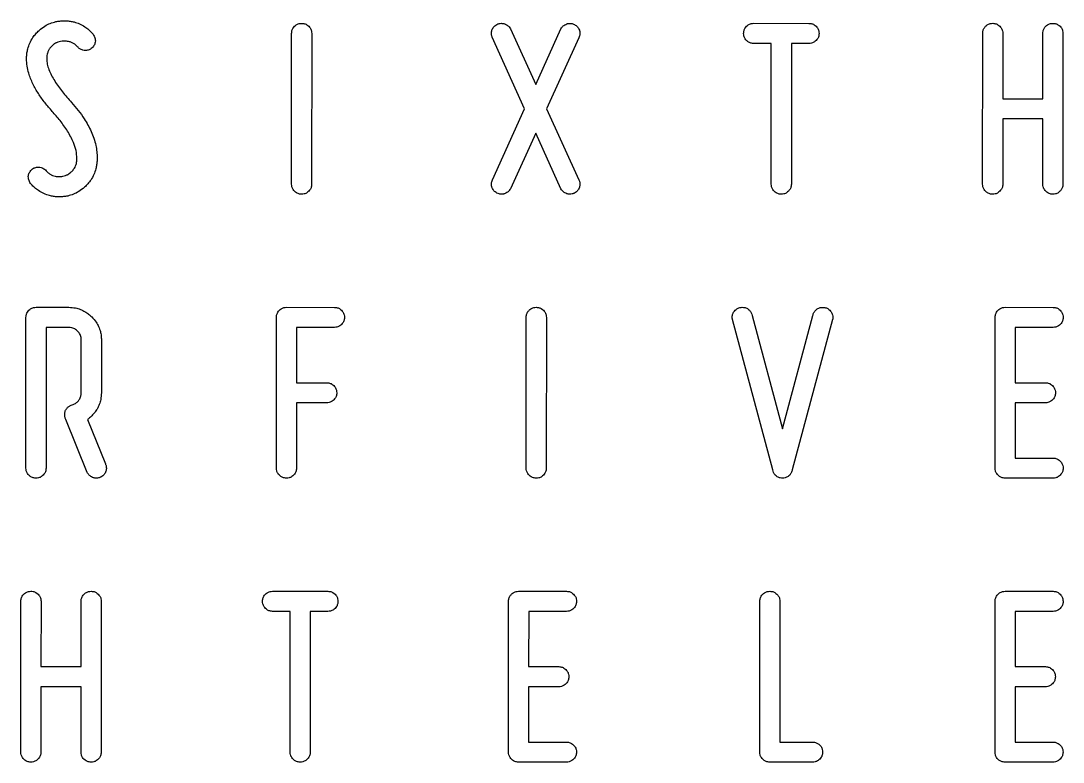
# Model space of a CAD drawing. Header units: millimetres. Extents: x 0 to 1221, y 0 to 920.
# Drawn here: x 329.1 to 589.2, y 261.3 to 446.3 of the extents above; entities that cross this region are included whole.
import ezdxf

# ---------------------------------------------------------------- set-up
doc = ezdxf.new("R2010")
doc.units = ezdxf.units.MM

msp = doc.modelspace()

# ---------------------------------------------------------------- linework, layer by layer
at = {"color": 7, "linetype": 'Continuous', "lineweight": 25}
for p, q in [((339.85, 446.33), (340.41, 446.33)), ((511.97, 445.71), (525.77, 445.7)), ((396.64, 405.56), (396.65, 443.2)), ((401.66, 443.19), (401.65, 405.55)), ((451.27, 444.33), (457.57, 430.46)), ((457.57, 430.46), (463.85, 444.32)), ((569.11, 405.56), (569.12, 443.2)), ((574.14, 443.2), (574.13, 426.89)), ((584.14, 426.88), (584.14, 443.19)), ((589.16, 443.19), (589.15, 405.55)), ((340.16, 441.28), (339.81, 441.28)), ((454.81, 424.38), (446.72, 442.23)), ((468.33, 442.06), (460.3, 424.38)), ((516.36, 440.69), (511.97, 440.69)), ((516.35, 405.56), (516.36, 440.69)), ((521.38, 440.69), (521.37, 405.55)), ((525.77, 440.68), (521.38, 440.69)), ((330.5, 436.86), (330.5, 437.4)), ((335.52, 437.14), (335.52, 436.89)), ((574.13, 426.89), (584.14, 426.88)), ((446.77, 406.66), (454.81, 424.38)), ((460.3, 424.38), (468.35, 406.62)), ((584.14, 421.86), (574.13, 421.87)), ((574.13, 421.87), (574.13, 405.56)), ((584.13, 405.55), (584.14, 421.86)), ((457.56, 418.29), (451.26, 404.43)), ((463.83, 404.43), (457.56, 418.29)), ((343.07, 411.61), (343.07, 411.98)), ((338.46, 407.44), (338.68, 407.44)), ((338.71, 402.39), (338.17, 402.39)), ((332.86, 374.82), (341.02, 374.82)), ((395.37, 374.82), (407.32, 374.81)), ((574.75, 374.82), (586.7, 374.81)), ((330.34, 334.67), (330.35, 372.31)), ((392.85, 334.67), (392.86, 372.31)), ((455.19, 334.67), (455.2, 372.31)), ((460.22, 372.31), (460.21, 334.67)), ((511.61, 372.78), (519.16, 344.48)), ((519.16, 344.48), (526.73, 372.78)), ((572.23, 334.67), (572.24, 372.31)), ((335.37, 369.8), (335.36, 334.67)), ((341.02, 369.8), (335.37, 369.8)), ((397.88, 369.8), (397.88, 356)), ((407.32, 369.8), (397.88, 369.8)), ((516.71, 334.26), (506.65, 371.78)), ((531.68, 371.77), (521.6, 334.26)), ((577.25, 369.8), (577.25, 356)), ((586.69, 369.8), (577.25, 369.8)), ((344.15, 353.49), (344.15, 366.66)), ((349.17, 366.66), (349.17, 353.48)), ((397.88, 356), (405.41, 355.99)), ((577.25, 356), (584.78, 355.99)), ((397.88, 350.98), (397.87, 334.67)), ((405.4, 350.98), (397.88, 350.98)), ((577.25, 350.98), (577.24, 337.18)), ((584.78, 350.98), (577.25, 350.98)), ((345.65, 333.57), (340.29, 346.84)), ((345.68, 346.77), (350.17, 335.73)), ((577.24, 337.18), (586.69, 337.17)), ((586.68, 332.16), (574.73, 332.16)), ((391.9, 303.93), (405.7, 303.93)), ((453.3, 303.93), (465.25, 303.93)), ((574.73, 303.93), (586.68, 303.93)), ((329.07, 263.78), (329.08, 301.42)), ((334.1, 301.42), (334.09, 285.11)), ((344.1, 285.11), (344.1, 301.42)), ((349.12, 301.42), (349.11, 263.78)), ((450.78, 263.78), (450.79, 301.42)), ((513.49, 263.78), (513.5, 301.42)), ((518.52, 301.42), (518.51, 266.29)), ((572.21, 263.78), (572.22, 301.42)), ((396.29, 298.91), (391.9, 298.91)), ((396.28, 263.78), (396.29, 298.91)), ((401.31, 298.91), (401.3, 263.78)), ((405.7, 298.91), (401.31, 298.91)), ((455.81, 298.91), (455.8, 285.11)), ((465.25, 298.91), (455.81, 298.91)), ((577.23, 298.91), (577.23, 285.11)), ((586.68, 298.91), (577.23, 298.91)), ((334.09, 285.11), (344.1, 285.11)), ((455.8, 285.11), (463.33, 285.11)), ((577.23, 285.11), (584.76, 285.11)), ((334.09, 280.09), (334.09, 263.78)), ((344.1, 280.09), (334.09, 280.09)), ((344.09, 263.78), (344.1, 280.09)), ((455.8, 280.09), (455.8, 266.29)), ((463.33, 280.09), (455.8, 280.09)), ((577.23, 280.09), (577.23, 266.29)), ((584.76, 280.09), (577.23, 280.09)), ((455.8, 266.29), (465.24, 266.29)), ((518.51, 266.29), (526.67, 266.29)), ((577.23, 266.29), (586.67, 266.29)), ((465.24, 261.27), (453.29, 261.27)), ((526.67, 261.27), (516, 261.27)), ((586.67, 261.27), (574.71, 261.27))]:
    msp.add_line(p, q, dxfattribs=at)
for points, knots in [([(333.64, 443.95), (334.1, 444.33), (334.95, 445.02), (336.39, 445.73), (337.67, 446.12), (338.83, 446.3), (339.51, 446.32), (339.85, 446.33)], [0, 0, 0, 0, 0.263858, 0.480406, 0.70329, 0.850803, 1, 1, 1, 1]), ([(340.41, 446.33), (340.74, 446.31), (341.39, 446.26), (342.51, 446.03), (343.76, 445.61), (344.98, 444.94), (346.04, 444.13), (346.61, 443.53), (346.9, 443.22)], [0, 0, 0, 0, 0.132294, 0.265878, 0.461744, 0.663316, 0.830217, 1, 1, 1, 1]), ([(396.65, 443.2), (396.66, 443.37), (396.68, 443.81), (396.92, 444.44), (397.24, 444.8), (397.38, 444.97)], [0, 0, 0, 0, 0.266275, 0.667601, 1, 1, 1, 1]), ([(397.38, 444.97), (397.51, 445.09), (397.84, 445.38), (398.46, 445.66), (398.94, 445.69), (399.16, 445.7)], [0, 0, 0, 0, 0.266236, 0.669736, 1, 1, 1, 1]), ([(399.16, 445.7), (399.33, 445.7), (399.77, 445.67), (400.4, 445.43), (400.76, 445.11), (400.93, 444.97)], [0, 0, 0, 0, 0.266277, 0.667604, 1, 1, 1, 1]), ([(400.93, 444.97), (401.04, 444.84), (401.34, 444.51), (401.62, 443.89), (401.65, 443.41), (401.66, 443.19)], [0, 0, 0, 0, 0.266234, 0.66973, 1, 1, 1, 1]), ([(446.62, 443.98), (446.69, 444.14), (446.86, 444.56), (447.29, 445.07), (447.71, 445.32), (447.88, 445.43)], [0, 0, 0, 0, 0.265024, 0.688579, 1, 1, 1, 1]), ([(447.88, 445.43), (447.97, 445.47), (448.15, 445.56), (448.53, 445.68), (448.82, 445.7), (449.01, 445.71)], [0, 0, 0, 0, 0.257405, 0.514871, 1, 1, 1, 1]), ([(449.01, 445.71), (449.08, 445.71), (449.21, 445.7), (449.46, 445.67), (449.64, 445.62), (449.76, 445.58)], [0, 0, 0, 0, 0.259213, 0.518416, 1, 1, 1, 1]), ([(449.76, 445.58), (449.93, 445.52), (450.36, 445.34), (450.9, 444.91), (451.16, 444.5), (451.27, 444.33)], [0, 0, 0, 0, 0.266223, 0.702888, 1, 1, 1, 1]), ([(463.85, 444.32), (463.94, 444.47), (464.19, 444.87), (464.71, 445.32), (465.16, 445.5), (465.35, 445.58)], [0, 0, 0, 0, 0.26633, 0.696073, 1, 1, 1, 1]), ([(465.35, 445.58), (465.41, 445.6), (465.54, 445.64), (465.79, 445.69), (465.98, 445.7), (466.1, 445.7)], [0, 0, 0, 0, 0.25917, 0.518366, 1, 1, 1, 1]), ([(466.1, 445.7), (466.2, 445.7), (466.41, 445.69), (466.79, 445.62), (467.06, 445.5), (467.23, 445.42)], [0, 0, 0, 0, 0.257428, 0.5149, 1, 1, 1, 1]), ([(467.23, 445.42), (467.38, 445.33), (467.77, 445.11), (468.22, 444.61), (468.41, 444.17), (468.49, 443.98)], [0, 0, 0, 0, 0.265062, 0.686208, 1, 1, 1, 1]), ([(509.46, 443.2), (509.47, 443.37), (509.5, 443.81), (509.74, 444.44), (510.06, 444.81), (510.2, 444.97)], [0, 0, 0, 0, 0.266275, 0.667602, 1, 1, 1, 1]), ([(510.2, 444.97), (510.33, 445.09), (510.66, 445.38), (511.27, 445.66), (511.76, 445.69), (511.97, 445.71)], [0, 0, 0, 0, 0.266236, 0.669736, 1, 1, 1, 1]), ([(525.77, 445.7), (525.95, 445.69), (526.39, 445.67), (527.02, 445.43), (527.38, 445.11), (527.55, 444.97)], [0, 0, 0, 0, 0.266277, 0.667604, 1, 1, 1, 1]), ([(527.55, 444.97), (527.66, 444.84), (527.96, 444.51), (528.24, 443.89), (528.27, 443.41), (528.28, 443.19)], [0, 0, 0, 0, 0.266234, 0.66973, 1, 1, 1, 1]), ([(569.12, 443.2), (569.13, 443.37), (569.15, 443.81), (569.39, 444.44), (569.71, 444.81), (569.86, 444.97)], [0, 0, 0, 0, 0.266275, 0.667602, 1, 1, 1, 1]), ([(569.86, 444.97), (569.99, 445.09), (570.31, 445.38), (570.93, 445.66), (571.41, 445.69), (571.63, 445.71)], [0, 0, 0, 0, 0.266236, 0.669736, 1, 1, 1, 1]), ([(571.63, 445.71), (571.8, 445.7), (572.24, 445.67), (572.87, 445.43), (573.24, 445.11), (573.4, 444.97)], [0, 0, 0, 0, 0.266276, 0.667604, 1, 1, 1, 1]), ([(573.4, 444.97), (573.52, 444.84), (573.81, 444.51), (574.09, 443.9), (574.12, 443.41), (574.14, 443.2)], [0, 0, 0, 0, 0.266234, 0.66973, 1, 1, 1, 1]), ([(584.14, 443.19), (584.15, 443.37), (584.18, 443.81), (584.42, 444.44), (584.74, 444.8), (584.88, 444.97)], [0, 0, 0, 0, 0.266275, 0.667601, 1, 1, 1, 1]), ([(584.88, 444.97), (585.01, 445.08), (585.34, 445.38), (585.95, 445.66), (586.44, 445.69), (586.65, 445.7)], [0, 0, 0, 0, 0.266235, 0.669734, 1, 1, 1, 1]), ([(586.65, 445.7), (586.83, 445.69), (587.26, 445.67), (587.9, 445.43), (588.26, 445.11), (588.42, 444.97)], [0, 0, 0, 0, 0.266277, 0.667604, 1, 1, 1, 1]), ([(588.42, 444.97), (588.54, 444.84), (588.84, 444.51), (589.11, 443.89), (589.15, 443.41), (589.16, 443.19)], [0, 0, 0, 0, 0.266234, 0.669729, 1, 1, 1, 1]), ([(330.5, 437.4), (330.53, 437.72), (330.58, 438.38), (330.83, 439.52), (331.27, 440.81), (331.97, 442.06), (332.78, 443.12), (333.35, 443.67), (333.64, 443.95)], [0, 0, 0, 0, 0.1319003, 0.2649768, 0.4693955, 0.6797872, 0.8387225, 1, 1, 1, 1]), ([(346.9, 443.22), (347.02, 443.07), (347.34, 442.66), (347.62, 441.99), (347.65, 441.49), (347.66, 441.31)], [0, 0, 0, 0, 0.276904, 0.746869, 1, 1, 1, 1]), ([(446.5, 443.2), (446.5, 443.27), (446.51, 443.41), (446.54, 443.68), (446.59, 443.86), (446.62, 443.98)], [0, 0, 0, 0, 0.268032, 0.536018, 1, 1, 1, 1]), ([(446.72, 442.23), (446.68, 442.31), (446.62, 442.47), (446.52, 442.79), (446.51, 443.04), (446.5, 443.2)], [0, 0, 0, 0, 0.258997, 0.518047, 1, 1, 1, 1]), ([(468.61, 443.19), (468.61, 443.09), (468.6, 442.89), (468.53, 442.5), (468.41, 442.24), (468.33, 442.06)], [0, 0, 0, 0, 0.257425, 0.514894, 1, 1, 1, 1]), ([(468.49, 443.98), (468.51, 443.91), (468.55, 443.77), (468.6, 443.51), (468.61, 443.32), (468.61, 443.19)], [0, 0, 0, 0, 0.2679265, 0.5358919, 1, 1, 1, 1]), ([(510.2, 441.43), (510.08, 441.56), (509.79, 441.88), (509.51, 442.5), (509.48, 442.98), (509.46, 443.2)], [0, 0, 0, 0, 0.266239, 0.66974, 1, 1, 1, 1]), ([(528.28, 443.19), (528.27, 443.02), (528.25, 442.58), (528.01, 441.95), (527.69, 441.59), (527.55, 441.42)], [0, 0, 0, 0, 0.266279, 0.667601, 1, 1, 1, 1]), ([(336.96, 440.19), (336.74, 439.97), (336.36, 439.59), (335.96, 438.93), (335.63, 438.14), (335.56, 437.52), (335.52, 437.14)], [0, 0, 0, 0, 0.264866, 0.464467, 0.66989, 1, 1, 1, 1]), ([(339.81, 441.28), (339.53, 441.27), (339.03, 441.24), (338.32, 441.03), (337.62, 440.71), (337.2, 440.38), (336.96, 440.19)], [0, 0, 0, 0, 0.267998, 0.484327, 0.706863, 1, 1, 1, 1]), ([(343.2, 439.87), (342.98, 440.08), (342.59, 440.46), (341.9, 440.86), (341.12, 441.17), (340.51, 441.24), (340.16, 441.28)], [0, 0, 0, 0, 0.265909, 0.474228, 0.688653, 1, 1, 1, 1]), ([(345.15, 438.93), (344.94, 438.95), (344.47, 438.99), (343.77, 439.3), (343.39, 439.68), (343.2, 439.87)], [0, 0, 0, 0, 0.271916, 0.643798, 1, 1, 1, 1]), ([(347.66, 441.31), (347.63, 441.13), (347.57, 440.67), (347.29, 440.06), (346.97, 439.72), (346.84, 439.59)], [0, 0, 0, 0, 0.275622, 0.718316, 1, 1, 1, 1]), ([(511.97, 440.69), (511.8, 440.7), (511.36, 440.72), (510.73, 440.96), (510.36, 441.28), (510.2, 441.43)], [0, 0, 0, 0, 0.266276, 0.667604, 1, 1, 1, 1]), ([(527.55, 441.42), (527.42, 441.3), (527.09, 441.01), (526.47, 440.73), (525.99, 440.7), (525.77, 440.68)], [0, 0, 0, 0, 0.266236, 0.669738, 1, 1, 1, 1]), ([(346.84, 439.59), (346.71, 439.48), (346.38, 439.21), (345.79, 438.97), (345.33, 438.94), (345.15, 438.93)], [0, 0, 0, 0, 0.264203, 0.695349, 1, 1, 1, 1]), ([(336.92, 423.72), (336.31, 424.42), (335.07, 425.84), (333.42, 428.13), (332, 430.59), (331.08, 432.92), (330.58, 435.04), (330.52, 436.25), (330.5, 436.86)], [0, 0, 0, 0, 0.1879872, 0.3771085, 0.5653051, 0.7570705, 0.8773569, 1, 1, 1, 1]), ([(335.52, 436.89), (335.55, 436.44), (335.62, 435.51), (336.24, 433.59), (337.49, 431.25), (339.44, 428.54), (340.95, 426.83), (341.72, 425.94)], [0, 0, 0, 0, 0.106755, 0.217519, 0.467609, 0.724507, 1, 1, 1, 1]), ([(341.72, 425.94), (342.29, 425.29), (343.43, 423.99), (345.13, 421.61), (346.74, 418.74), (347.69, 415.92), (348.07, 413.67), (348.1, 412.61), (348.12, 412.08)], [0, 0, 0, 0, 0.165472, 0.331936, 0.560909, 0.796955, 0.897917, 1, 1, 1, 1]), ([(343.07, 411.98), (343.02, 412.65), (342.92, 414), (342.12, 416.31), (340.78, 418.83), (338.94, 421.4), (337.58, 422.97), (336.92, 423.72)], [0, 0, 0, 0, 0.146995, 0.300268, 0.537371, 0.779737, 1, 1, 1, 1]), ([(341.62, 408.6), (341.84, 408.81), (342.22, 409.18), (342.62, 409.83), (342.95, 410.61), (343.02, 411.22), (343.07, 411.61)], [0, 0, 0, 0, 0.266976, 0.461982, 0.662657, 1, 1, 1, 1]), ([(348.09, 411.32), (348.06, 411), (348, 410.35), (347.76, 409.21), (347.31, 407.93), (346.61, 406.68), (345.81, 405.64), (345.24, 405.08), (344.95, 404.8)], [0, 0, 0, 0, 0.1317073, 0.2646084, 0.4685763, 0.6784898, 0.8380801, 1, 1, 1, 1]), ([(348.12, 412.08), (348.12, 412.01), (348.12, 411.89), (348.11, 411.64), (348.1, 411.45), (348.09, 411.32)], [0, 0, 0, 0, 0.250602, 0.501203, 1, 1, 1, 1]), ([(330.93, 407.44), (330.95, 407.61), (331.02, 408.08), (331.31, 408.7), (331.64, 409.06), (331.77, 409.2)], [0, 0, 0, 0, 0.263163, 0.7091, 1, 1, 1, 1]), ([(331.77, 409.2), (331.92, 409.31), (332.28, 409.59), (332.91, 409.79), (333.37, 409.81), (333.56, 409.82)], [0, 0, 0, 0, 0.285777, 0.705188, 1, 1, 1, 1]), ([(333.56, 409.82), (333.75, 409.79), (334.26, 409.72), (334.9, 409.39), (335.27, 409.04), (335.41, 408.91)], [0, 0, 0, 0, 0.276022, 0.724929, 1, 1, 1, 1]), ([(335.41, 408.91), (335.63, 408.69), (336.01, 408.31), (336.67, 407.89), (337.45, 407.56), (338.07, 407.48), (338.46, 407.44)], [0, 0, 0, 0, 0.266868, 0.464085, 0.667071, 1, 1, 1, 1]), ([(338.68, 407.44), (338.97, 407.45), (339.49, 407.48), (340.21, 407.7), (340.93, 408.03), (341.37, 408.39), (341.62, 408.6)], [0, 0, 0, 0, 0.268551, 0.479862, 0.697245, 1, 1, 1, 1]), ([(331.68, 405.53), (331.56, 405.68), (331.24, 406.09), (330.97, 406.76), (330.94, 407.26), (330.93, 407.44)], [0, 0, 0, 0, 0.276904, 0.746868, 1, 1, 1, 1]), ([(446.52, 405.56), (446.52, 405.66), (446.53, 405.85), (446.6, 406.23), (446.7, 406.49), (446.77, 406.66)], [0, 0, 0, 0, 0.260266, 0.52054, 1, 1, 1, 1]), ([(468.35, 406.62), (468.39, 406.53), (468.47, 406.35), (468.57, 405.99), (468.59, 405.72), (468.6, 405.55)], [0, 0, 0, 0, 0.267423, 0.534937, 1, 1, 1, 1]), ([(338.17, 402.39), (337.85, 402.42), (337.2, 402.48), (336.07, 402.72), (334.79, 403.16), (333.56, 403.86), (332.51, 404.66), (331.96, 405.24), (331.68, 405.53)], [0, 0, 0, 0, 0.131826, 0.264848, 0.467452, 0.675971, 0.836759, 1, 1, 1, 1]), ([(344.95, 404.8), (344.48, 404.42), (343.64, 403.72), (342.2, 403), (340.92, 402.61), (339.74, 402.42), (339.05, 402.4), (338.71, 402.39)], [0, 0, 0, 0, 0.263706, 0.477893, 0.698341, 0.848275, 1, 1, 1, 1]), ([(397.37, 403.78), (397.26, 403.91), (396.96, 404.24), (396.68, 404.86), (396.65, 405.34), (396.64, 405.56)], [0, 0, 0, 0, 0.266234, 0.669729, 1, 1, 1, 1]), ([(399.14, 403.05), (398.97, 403.06), (398.53, 403.08), (397.9, 403.32), (397.54, 403.64), (397.37, 403.78)], [0, 0, 0, 0, 0.266276, 0.667604, 1, 1, 1, 1]), ([(400.92, 403.78), (400.79, 403.67), (400.46, 403.37), (399.84, 403.09), (399.36, 403.06), (399.14, 403.05)], [0, 0, 0, 0, 0.266236, 0.669738, 1, 1, 1, 1]), ([(401.65, 405.55), (401.64, 405.38), (401.62, 404.94), (401.38, 404.31), (401.06, 403.95), (400.92, 403.78)], [0, 0, 0, 0, 0.266274, 0.667602, 1, 1, 1, 1]), ([(446.65, 404.81), (446.63, 404.87), (446.59, 405), (446.53, 405.25), (446.53, 405.44), (446.52, 405.56)], [0, 0, 0, 0, 0.259158, 0.518341, 1, 1, 1, 1]), ([(447.9, 403.33), (447.75, 403.42), (447.36, 403.65), (446.91, 404.16), (446.73, 404.61), (446.65, 404.81)], [0, 0, 0, 0, 0.269291, 0.680106, 1, 1, 1, 1]), ([(449.03, 403.05), (448.93, 403.05), (448.73, 403.06), (448.34, 403.13), (448.07, 403.25), (447.9, 403.33)], [0, 0, 0, 0, 0.257426, 0.514897, 1, 1, 1, 1]), ([(451.26, 404.43), (451.17, 404.28), (450.94, 403.89), (450.42, 403.44), (449.98, 403.25), (449.78, 403.17)], [0, 0, 0, 0, 0.269295, 0.68011, 1, 1, 1, 1]), ([(465.34, 403.17), (465.17, 403.24), (464.74, 403.41), (464.2, 403.84), (463.94, 404.26), (463.83, 404.43)], [0, 0, 0, 0, 0.266223, 0.702887, 1, 1, 1, 1]), ([(467.22, 403.33), (467.13, 403.28), (466.95, 403.19), (466.57, 403.08), (466.28, 403.06), (466.09, 403.04)], [0, 0, 0, 0, 0.257406, 0.514874, 1, 1, 1, 1]), ([(468.48, 404.8), (468.41, 404.64), (468.24, 404.21), (467.81, 403.68), (467.4, 403.43), (467.22, 403.33)], [0, 0, 0, 0, 0.269089, 0.690645, 1, 1, 1, 1]), ([(468.6, 405.55), (468.6, 405.49), (468.6, 405.35), (468.56, 405.1), (468.51, 404.92), (468.48, 404.8)], [0, 0, 0, 0, 0.2592009, 0.5183924, 1, 1, 1, 1]), ([(517.09, 403.78), (516.97, 403.91), (516.68, 404.24), (516.4, 404.86), (516.37, 405.34), (516.35, 405.56)], [0, 0, 0, 0, 0.266234, 0.669729, 1, 1, 1, 1]), ([(518.86, 403.05), (518.69, 403.06), (518.25, 403.08), (517.62, 403.32), (517.25, 403.64), (517.09, 403.78)], [0, 0, 0, 0, 0.266276, 0.667604, 1, 1, 1, 1]), ([(520.63, 403.78), (520.5, 403.67), (520.18, 403.37), (519.56, 403.09), (519.08, 403.06), (518.86, 403.05)], [0, 0, 0, 0, 0.266236, 0.669738, 1, 1, 1, 1]), ([(521.37, 405.55), (521.36, 405.38), (521.34, 404.94), (521.1, 404.31), (520.78, 403.95), (520.63, 403.78)], [0, 0, 0, 0, 0.266275, 0.667601, 1, 1, 1, 1]), ([(569.84, 403.79), (569.73, 403.92), (569.43, 404.24), (569.15, 404.86), (569.12, 405.34), (569.11, 405.56)], [0, 0, 0, 0, 0.266234, 0.66973, 1, 1, 1, 1]), ([(571.62, 403.05), (571.44, 403.06), (571, 403.08), (570.37, 403.32), (570.01, 403.64), (569.84, 403.79)], [0, 0, 0, 0, 0.266276, 0.667604, 1, 1, 1, 1]), ([(573.39, 403.78), (573.26, 403.67), (572.93, 403.37), (572.32, 403.1), (571.83, 403.06), (571.62, 403.05)], [0, 0, 0, 0, 0.266236, 0.669736, 1, 1, 1, 1]), ([(574.13, 405.56), (574.12, 405.38), (574.09, 404.94), (573.85, 404.31), (573.53, 403.95), (573.39, 403.78)], [0, 0, 0, 0, 0.266274, 0.667602, 1, 1, 1, 1]), ([(584.87, 403.78), (584.75, 403.91), (584.46, 404.24), (584.18, 404.86), (584.15, 405.34), (584.13, 405.55)], [0, 0, 0, 0, 0.266234, 0.669729, 1, 1, 1, 1]), ([(586.64, 403.04), (586.47, 403.05), (586.03, 403.08), (585.4, 403.32), (585.03, 403.64), (584.87, 403.78)], [0, 0, 0, 0, 0.266276, 0.667603, 1, 1, 1, 1]), ([(588.41, 403.78), (588.28, 403.66), (587.96, 403.37), (587.34, 403.09), (586.86, 403.06), (586.64, 403.04)], [0, 0, 0, 0, 0.266236, 0.669738, 1, 1, 1, 1]), ([(589.15, 405.55), (589.14, 405.38), (589.12, 404.94), (588.88, 404.31), (588.56, 403.95), (588.41, 403.78)], [0, 0, 0, 0, 0.266275, 0.667601, 1, 1, 1, 1]), ([(449.78, 403.17), (449.72, 403.15), (449.59, 403.12), (449.34, 403.06), (449.15, 403.05), (449.03, 403.05)], [0, 0, 0, 0, 0.25917, 0.518365, 1, 1, 1, 1]), ([(466.09, 403.04), (466.03, 403.05), (465.89, 403.05), (465.64, 403.08), (465.46, 403.14), (465.34, 403.17)], [0, 0, 0, 0, 0.259213, 0.518418, 1, 1, 1, 1]), ([(331.09, 374.08), (331.22, 374.2), (331.55, 374.49), (332.16, 374.77), (332.65, 374.8), (332.86, 374.82)], [0, 0, 0, 0, 0.266236, 0.669738, 1, 1, 1, 1]), ([(341.02, 374.82), (341.59, 374.79), (342.58, 374.73), (343.96, 374.32), (345.05, 373.79), (345.99, 373.15), (346.51, 372.66), (346.77, 372.41)], [0, 0, 0, 0, 0.2662638, 0.4640375, 0.6675616, 0.8324467, 1, 1, 1, 1]), ([(393.6, 374.08), (393.73, 374.2), (394.06, 374.49), (394.67, 374.77), (395.16, 374.8), (395.37, 374.82)], [0, 0, 0, 0, 0.266236, 0.669738, 1, 1, 1, 1]), ([(407.32, 374.81), (407.5, 374.8), (407.94, 374.78), (408.57, 374.54), (408.93, 374.22), (409.1, 374.08)], [0, 0, 0, 0, 0.266277, 0.667604, 1, 1, 1, 1]), ([(455.94, 374.08), (456.07, 374.2), (456.39, 374.49), (457.01, 374.77), (457.49, 374.8), (457.71, 374.82)], [0, 0, 0, 0, 0.266236, 0.669738, 1, 1, 1, 1]), ([(457.71, 374.82), (457.88, 374.81), (458.32, 374.78), (458.95, 374.54), (459.32, 374.22), (459.48, 374.08)], [0, 0, 0, 0, 0.266276, 0.667604, 1, 1, 1, 1]), ([(507.36, 374.08), (507.49, 374.2), (507.82, 374.49), (508.43, 374.77), (508.91, 374.8), (509.13, 374.82)], [0, 0, 0, 0, 0.266236, 0.669737, 1, 1, 1, 1]), ([(509.13, 374.82), (509.31, 374.81), (509.75, 374.79), (510.39, 374.55), (510.76, 374.23), (510.92, 374.1)], [0, 0, 0, 0, 0.265482, 0.679432, 1, 1, 1, 1]), ([(527.45, 374.09), (527.58, 374.21), (527.9, 374.5), (528.51, 374.77), (528.99, 374.8), (529.21, 374.81)], [0, 0, 0, 0, 0.267286, 0.66745, 1, 1, 1, 1]), ([(529.21, 374.81), (529.38, 374.8), (529.82, 374.78), (530.45, 374.54), (530.81, 374.22), (530.98, 374.08)], [0, 0, 0, 0, 0.266277, 0.667604, 1, 1, 1, 1]), ([(572.97, 374.08), (573.1, 374.2), (573.43, 374.49), (574.05, 374.77), (574.53, 374.8), (574.75, 374.82)], [0, 0, 0, 0, 0.266236, 0.669736, 1, 1, 1, 1]), ([(586.7, 374.81), (586.87, 374.8), (587.31, 374.78), (587.94, 374.54), (588.3, 374.22), (588.47, 374.08)], [0, 0, 0, 0, 0.266277, 0.667604, 1, 1, 1, 1]), ([(330.35, 372.31), (330.36, 372.48), (330.39, 372.92), (330.63, 373.55), (330.95, 373.92), (331.09, 374.08)], [0, 0, 0, 0, 0.266274, 0.667602, 1, 1, 1, 1]), ([(346.77, 372.41), (347.16, 371.99), (347.82, 371.25), (348.52, 369.99), (348.92, 368.84), (349.14, 367.72), (349.16, 367.01), (349.17, 366.66)], [0, 0, 0, 0, 0.26619, 0.465611, 0.670865, 0.834079, 1, 1, 1, 1]), ([(392.86, 372.31), (392.87, 372.48), (392.9, 372.92), (393.14, 373.55), (393.46, 373.92), (393.6, 374.08)], [0, 0, 0, 0, 0.266274, 0.667602, 1, 1, 1, 1]), ([(409.83, 372.3), (409.82, 372.13), (409.8, 371.69), (409.55, 371.07), (409.23, 370.71), (409.09, 370.55)], [0, 0, 0, 0, 0.271531, 0.673324, 1, 1, 1, 1]), ([(409.1, 374.08), (409.21, 373.95), (409.51, 373.62), (409.79, 373), (409.82, 372.52), (409.83, 372.3)], [0, 0, 0, 0, 0.266234, 0.669729, 1, 1, 1, 1]), ([(455.2, 372.31), (455.21, 372.48), (455.23, 372.92), (455.47, 373.55), (455.79, 373.92), (455.94, 374.08)], [0, 0, 0, 0, 0.266274, 0.667602, 1, 1, 1, 1]), ([(459.48, 374.08), (459.6, 373.95), (459.89, 373.62), (460.17, 373.01), (460.2, 372.52), (460.22, 372.31)], [0, 0, 0, 0, 0.266234, 0.669729, 1, 1, 1, 1]), ([(506.62, 372.31), (506.63, 372.48), (506.65, 372.92), (506.9, 373.55), (507.21, 373.92), (507.36, 374.08)], [0, 0, 0, 0, 0.266274, 0.667602, 1, 1, 1, 1]), ([(506.65, 371.78), (506.65, 371.82), (506.64, 371.92), (506.62, 372.1), (506.62, 372.23), (506.62, 372.31)], [0, 0, 0, 0, 0.264144, 0.52828, 1, 1, 1, 1]), ([(510.92, 374.1), (511, 374), (511.17, 373.8), (511.44, 373.37), (511.54, 373.01), (511.61, 372.78)], [0, 0, 0, 0, 0.258767, 0.517632, 1, 1, 1, 1]), ([(526.73, 372.78), (526.76, 372.9), (526.83, 373.16), (527.04, 373.63), (527.29, 373.91), (527.45, 374.09)], [0, 0, 0, 0, 0.263235, 0.526544, 1, 1, 1, 1]), ([(530.98, 374.08), (531.09, 373.95), (531.39, 373.62), (531.67, 373), (531.7, 372.52), (531.71, 372.3)], [0, 0, 0, 0, 0.266233, 0.66973, 1, 1, 1, 1]), ([(531.71, 372.3), (531.71, 372.26), (531.71, 372.16), (531.71, 371.98), (531.69, 371.85), (531.68, 371.77)], [0, 0, 0, 0, 0.264129, 0.528262, 1, 1, 1, 1]), ([(572.24, 372.31), (572.25, 372.48), (572.27, 372.92), (572.51, 373.55), (572.83, 373.92), (572.97, 374.08)], [0, 0, 0, 0, 0.266275, 0.667601, 1, 1, 1, 1]), ([(588.47, 374.08), (588.58, 373.95), (588.88, 373.62), (589.16, 373), (589.19, 372.52), (589.2, 372.3)], [0, 0, 0, 0, 0.266234, 0.66973, 1, 1, 1, 1]), ([(589.2, 372.3), (589.19, 372.13), (589.17, 371.69), (588.92, 371.07), (588.61, 370.71), (588.47, 370.55)], [0, 0, 0, 0, 0.2715307, 0.673325, 1, 1, 1, 1]), ([(343.23, 368.89), (343.07, 369.03), (342.65, 369.4), (341.88, 369.74), (341.28, 369.78), (341.02, 369.8)], [0, 0, 0, 0, 0.266146, 0.674943, 1, 1, 1, 1]), ([(409.09, 370.55), (408.96, 370.43), (408.64, 370.13), (408.02, 369.84), (407.54, 369.81), (407.32, 369.8)], [0, 0, 0, 0, 0.268047, 0.666962, 1, 1, 1, 1]), ([(588.47, 370.55), (588.34, 370.43), (588.01, 370.13), (587.4, 369.84), (586.91, 369.81), (586.69, 369.8)], [0, 0, 0, 0, 0.268047, 0.666961, 1, 1, 1, 1]), ([(344.15, 366.66), (344.14, 366.88), (344.11, 367.43), (343.81, 368.23), (343.41, 368.68), (343.23, 368.89)], [0, 0, 0, 0, 0.26764, 0.66733, 1, 1, 1, 1]), ([(405.41, 355.99), (405.58, 355.98), (406.02, 355.96), (406.65, 355.72), (407.01, 355.4), (407.18, 355.26)], [0, 0, 0, 0, 0.266276, 0.667604, 1, 1, 1, 1]), ([(407.18, 355.26), (407.29, 355.13), (407.59, 354.8), (407.87, 354.18), (407.9, 353.7), (407.91, 353.48)], [0, 0, 0, 0, 0.266241, 0.669761, 1, 1, 1, 1]), ([(584.78, 355.99), (584.95, 355.99), (585.39, 355.96), (586.02, 355.72), (586.39, 355.4), (586.55, 355.26)], [0, 0, 0, 0, 0.266277, 0.667604, 1, 1, 1, 1]), ([(586.55, 355.26), (586.67, 355.13), (586.96, 354.8), (587.24, 354.18), (587.27, 353.7), (587.29, 353.48)], [0, 0, 0, 0, 0.266241, 0.669761, 1, 1, 1, 1]), ([(341.89, 350.44), (342.03, 350.49), (342.3, 350.59), (342.76, 350.85), (343.06, 351.1), (343.24, 351.26)], [0, 0, 0, 0, 0.273024, 0.545949, 1, 1, 1, 1]), ([(343.24, 351.26), (343.39, 351.42), (343.75, 351.83), (344.09, 352.61), (344.13, 353.21), (344.15, 353.49)], [0, 0, 0, 0, 0.268571, 0.667353, 1, 1, 1, 1]), ([(349.17, 353.48), (349.14, 352.92), (349.09, 351.93), (348.68, 350.56), (348.16, 349.47), (347.51, 348.52), (347.03, 348), (346.78, 347.74)], [0, 0, 0, 0, 0.265363, 0.463652, 0.667717, 0.832508, 1, 1, 1, 1]), ([(407.18, 351.71), (407.05, 351.6), (406.72, 351.3), (406.1, 351.02), (405.62, 350.99), (405.4, 350.98)], [0, 0, 0, 0, 0.266236, 0.669736, 1, 1, 1, 1]), ([(407.91, 353.48), (407.9, 353.31), (407.88, 352.87), (407.64, 352.24), (407.32, 351.88), (407.18, 351.71)], [0, 0, 0, 0, 0.266274, 0.667602, 1, 1, 1, 1]), ([(586.55, 351.71), (586.42, 351.6), (586.09, 351.3), (585.48, 351.02), (584.99, 350.99), (584.78, 350.98)], [0, 0, 0, 0, 0.266236, 0.669738, 1, 1, 1, 1]), ([(587.29, 353.48), (587.28, 353.31), (587.25, 352.87), (587.01, 352.24), (586.69, 351.88), (586.55, 351.71)], [0, 0, 0, 0, 0.266274, 0.667602, 1, 1, 1, 1]), ([(340.01, 348.03), (340.02, 348.21), (340.04, 348.65), (340.29, 349.29), (340.61, 349.65), (340.76, 349.82)], [0, 0, 0, 0, 0.269165, 0.667365, 1, 1, 1, 1]), ([(340.76, 349.82), (340.85, 349.9), (341.02, 350.06), (341.39, 350.3), (341.7, 350.39), (341.89, 350.44)], [0, 0, 0, 0, 0.271838, 0.5439, 1, 1, 1, 1]), ([(340.29, 346.84), (340.24, 346.94), (340.15, 347.14), (340.03, 347.53), (340.02, 347.84), (340.01, 348.03)], [0, 0, 0, 0, 0.267182, 0.534339, 1, 1, 1, 1]), ([(346.78, 347.74), (346.66, 347.62), (346.43, 347.38), (346.07, 347.05), (345.81, 346.86), (345.68, 346.77)], [0, 0, 0, 0, 0.3548262, 0.6760637, 1, 1, 1, 1]), ([(350.17, 335.73), (350.21, 335.64), (350.28, 335.46), (350.39, 335.11), (350.41, 334.84), (350.42, 334.66)], [0, 0, 0, 0, 0.267423, 0.534937, 1, 1, 1, 1]), ([(586.69, 337.17), (586.86, 337.16), (587.3, 337.14), (587.93, 336.9), (588.29, 336.58), (588.46, 336.44)], [0, 0, 0, 0, 0.266277, 0.667604, 1, 1, 1, 1]), ([(588.46, 336.44), (588.57, 336.31), (588.87, 335.98), (589.15, 335.36), (589.18, 334.88), (589.19, 334.66)], [0, 0, 0, 0, 0.266238, 0.66974, 1, 1, 1, 1]), ([(331.08, 332.9), (330.96, 333.03), (330.67, 333.35), (330.39, 333.97), (330.36, 334.45), (330.34, 334.67)], [0, 0, 0, 0, 0.266234, 0.66973, 1, 1, 1, 1]), ([(335.36, 334.67), (335.35, 334.49), (335.33, 334.06), (335.09, 333.42), (334.77, 333.06), (334.62, 332.9)], [0, 0, 0, 0, 0.266275, 0.667601, 1, 1, 1, 1]), ([(347.19, 332.25), (347.02, 332.32), (346.58, 332.49), (346.03, 332.94), (345.77, 333.37), (345.65, 333.57)], [0, 0, 0, 0, 0.265208, 0.674769, 1, 1, 1, 1]), ([(350.29, 333.91), (350.23, 333.75), (350.06, 333.32), (349.63, 332.79), (349.21, 332.54), (349.04, 332.44)], [0, 0, 0, 0, 0.269089, 0.690648, 1, 1, 1, 1]), ([(350.42, 334.66), (350.42, 334.6), (350.41, 334.47), (350.38, 334.21), (350.33, 334.03), (350.29, 333.91)], [0, 0, 0, 0, 0.259201, 0.518392, 1, 1, 1, 1]), ([(393.59, 332.9), (393.47, 333.03), (393.18, 333.35), (392.9, 333.97), (392.87, 334.45), (392.85, 334.67)], [0, 0, 0, 0, 0.266234, 0.66973, 1, 1, 1, 1]), ([(397.87, 334.67), (397.86, 334.49), (397.84, 334.06), (397.6, 333.42), (397.28, 333.06), (397.13, 332.9)], [0, 0, 0, 0, 0.266274, 0.667602, 1, 1, 1, 1]), ([(455.93, 332.9), (455.81, 333.03), (455.52, 333.35), (455.24, 333.97), (455.2, 334.45), (455.19, 334.67)], [0, 0, 0, 0, 0.266234, 0.66973, 1, 1, 1, 1]), ([(460.21, 334.67), (460.2, 334.49), (460.17, 334.05), (459.93, 333.42), (459.61, 333.06), (459.47, 332.89)], [0, 0, 0, 0, 0.266275, 0.667601, 1, 1, 1, 1]), ([(517.37, 332.91), (517.28, 333.02), (517.11, 333.23), (516.86, 333.68), (516.77, 334.04), (516.71, 334.26)], [0, 0, 0, 0, 0.271922, 0.544018, 1, 1, 1, 1]), ([(521.6, 334.26), (521.58, 334.13), (521.52, 333.88), (521.33, 333.42), (521.11, 333.13), (520.98, 332.94)], [0, 0, 0, 0, 0.264925, 0.529868, 1, 1, 1, 1]), ([(572.96, 332.9), (572.85, 333.03), (572.55, 333.35), (572.27, 333.97), (572.24, 334.45), (572.23, 334.67)], [0, 0, 0, 0, 0.266234, 0.669729, 1, 1, 1, 1]), ([(589.19, 334.66), (589.18, 334.49), (589.16, 334.05), (588.91, 333.43), (588.6, 333.07), (588.46, 332.91)], [0, 0, 0, 0, 0.271525, 0.673324, 1, 1, 1, 1]), ([(332.85, 332.16), (332.68, 332.17), (332.24, 332.19), (331.61, 332.43), (331.24, 332.75), (331.08, 332.9)], [0, 0, 0, 0, 0.266277, 0.667604, 1, 1, 1, 1]), ([(334.62, 332.9), (334.49, 332.78), (334.17, 332.49), (333.55, 332.21), (333.07, 332.17), (332.85, 332.16)], [0, 0, 0, 0, 0.266236, 0.669736, 1, 1, 1, 1]), ([(347.91, 332.16), (347.84, 332.16), (347.71, 332.16), (347.47, 332.19), (347.3, 332.22), (347.19, 332.25)], [0, 0, 0, 0, 0.2662445, 0.5324594, 1, 1, 1, 1]), ([(349.04, 332.44), (348.95, 332.39), (348.77, 332.31), (348.39, 332.19), (348.1, 332.17), (347.91, 332.16)], [0, 0, 0, 0, 0.257406, 0.514872, 1, 1, 1, 1]), ([(395.36, 332.16), (395.19, 332.17), (394.75, 332.19), (394.12, 332.43), (393.75, 332.75), (393.59, 332.9)], [0, 0, 0, 0, 0.266277, 0.667604, 1, 1, 1, 1]), ([(397.13, 332.9), (397, 332.78), (396.68, 332.48), (396.06, 332.21), (395.58, 332.17), (395.36, 332.16)], [0, 0, 0, 0, 0.266235, 0.669735, 1, 1, 1, 1]), ([(457.7, 332.16), (457.52, 332.17), (457.09, 332.19), (456.45, 332.43), (456.09, 332.75), (455.93, 332.9)], [0, 0, 0, 0, 0.266277, 0.667604, 1, 1, 1, 1]), ([(459.47, 332.89), (459.34, 332.78), (459.01, 332.48), (458.4, 332.2), (457.91, 332.17), (457.7, 332.16)], [0, 0, 0, 0, 0.266236, 0.669736, 1, 1, 1, 1]), ([(519.16, 332.16), (518.97, 332.17), (518.52, 332.2), (517.89, 332.46), (517.53, 332.77), (517.37, 332.91)], [0, 0, 0, 0, 0.275419, 0.680163, 1, 1, 1, 1]), ([(520.98, 332.94), (520.84, 332.82), (520.49, 332.5), (519.86, 332.21), (519.37, 332.17), (519.16, 332.16)], [0, 0, 0, 0, 0.274323, 0.686638, 1, 1, 1, 1]), ([(574.73, 332.16), (574.56, 332.17), (574.12, 332.19), (573.49, 332.43), (573.13, 332.75), (572.96, 332.9)], [0, 0, 0, 0, 0.266276, 0.667604, 1, 1, 1, 1]), ([(588.46, 332.91), (588.33, 332.79), (588, 332.49), (587.39, 332.2), (586.9, 332.17), (586.68, 332.16)], [0, 0, 0, 0, 0.268047, 0.666961, 1, 1, 1, 1]), ([(329.08, 301.42), (329.09, 301.6), (329.11, 302.03), (329.35, 302.67), (329.67, 303.03), (329.82, 303.19)], [0, 0, 0, 0, 0.266274, 0.667602, 1, 1, 1, 1]), ([(329.82, 303.19), (329.95, 303.31), (330.27, 303.6), (330.89, 303.88), (331.37, 303.92), (331.59, 303.93)], [0, 0, 0, 0, 0.266236, 0.669736, 1, 1, 1, 1]), ([(331.59, 303.93), (331.76, 303.92), (332.2, 303.9), (332.83, 303.65), (333.2, 303.34), (333.36, 303.19)], [0, 0, 0, 0, 0.266276, 0.667604, 1, 1, 1, 1]), ([(333.36, 303.19), (333.48, 303.06), (333.77, 302.73), (334.05, 302.12), (334.08, 301.64), (334.1, 301.42)], [0, 0, 0, 0, 0.266234, 0.66973, 1, 1, 1, 1]), ([(344.1, 301.42), (344.11, 301.59), (344.14, 302.03), (344.38, 302.66), (344.7, 303.02), (344.84, 303.19)], [0, 0, 0, 0, 0.266275, 0.667601, 1, 1, 1, 1]), ([(344.84, 303.19), (344.97, 303.31), (345.3, 303.6), (345.92, 303.88), (346.4, 303.91), (346.61, 303.93)], [0, 0, 0, 0, 0.266235, 0.669734, 1, 1, 1, 1]), ([(346.61, 303.93), (346.79, 303.92), (347.23, 303.89), (347.86, 303.65), (348.22, 303.33), (348.39, 303.19)], [0, 0, 0, 0, 0.266277, 0.667604, 1, 1, 1, 1]), ([(348.39, 303.19), (348.5, 303.06), (348.8, 302.73), (349.08, 302.11), (349.11, 301.63), (349.12, 301.42)], [0, 0, 0, 0, 0.266234, 0.669729, 1, 1, 1, 1]), ([(389.39, 301.42), (389.4, 301.6), (389.43, 302.03), (389.67, 302.67), (389.99, 303.03), (390.13, 303.19)], [0, 0, 0, 0, 0.266275, 0.667601, 1, 1, 1, 1]), ([(390.13, 303.19), (390.26, 303.31), (390.59, 303.6), (391.2, 303.88), (391.69, 303.92), (391.9, 303.93)], [0, 0, 0, 0, 0.266236, 0.669736, 1, 1, 1, 1]), ([(405.7, 303.93), (405.88, 303.92), (406.32, 303.89), (406.95, 303.65), (407.31, 303.33), (407.48, 303.19)], [0, 0, 0, 0, 0.266276, 0.667604, 1, 1, 1, 1]), ([(407.48, 303.19), (407.59, 303.06), (407.89, 302.73), (408.17, 302.11), (408.2, 301.63), (408.21, 301.42)], [0, 0, 0, 0, 0.266234, 0.66973, 1, 1, 1, 1]), ([(450.79, 301.42), (450.8, 301.6), (450.82, 302.03), (451.06, 302.66), (451.38, 303.03), (451.53, 303.19)], [0, 0, 0, 0, 0.266274, 0.667602, 1, 1, 1, 1]), ([(451.53, 303.19), (451.66, 303.31), (451.98, 303.6), (452.6, 303.88), (453.08, 303.91), (453.3, 303.93)], [0, 0, 0, 0, 0.266236, 0.669738, 1, 1, 1, 1]), ([(465.25, 303.93), (465.42, 303.92), (465.86, 303.89), (466.49, 303.65), (466.86, 303.33), (467.02, 303.19)], [0, 0, 0, 0, 0.266277, 0.667604, 1, 1, 1, 1]), ([(467.02, 303.19), (467.14, 303.06), (467.43, 302.73), (467.71, 302.11), (467.74, 301.63), (467.76, 301.42)], [0, 0, 0, 0, 0.266233, 0.66973, 1, 1, 1, 1]), ([(513.5, 301.42), (513.51, 301.59), (513.54, 302.03), (513.78, 302.66), (514.1, 303.03), (514.24, 303.19)], [0, 0, 0, 0, 0.266274, 0.667602, 1, 1, 1, 1]), ([(514.24, 303.19), (514.37, 303.31), (514.7, 303.6), (515.31, 303.88), (515.8, 303.91), (516.01, 303.93)], [0, 0, 0, 0, 0.266236, 0.669738, 1, 1, 1, 1]), ([(516.01, 303.93), (516.19, 303.92), (516.62, 303.89), (517.26, 303.65), (517.62, 303.34), (517.78, 303.19)], [0, 0, 0, 0, 0.266276, 0.667604, 1, 1, 1, 1]), ([(517.78, 303.19), (517.9, 303.06), (518.19, 302.73), (518.47, 302.12), (518.51, 301.64), (518.52, 301.42)], [0, 0, 0, 0, 0.266234, 0.66973, 1, 1, 1, 1]), ([(572.22, 301.42), (572.23, 301.59), (572.25, 302.03), (572.49, 302.66), (572.81, 303.03), (572.95, 303.19)], [0, 0, 0, 0, 0.266275, 0.667601, 1, 1, 1, 1]), ([(572.95, 303.19), (573.08, 303.31), (573.41, 303.6), (574.03, 303.88), (574.51, 303.91), (574.73, 303.93)], [0, 0, 0, 0, 0.266236, 0.669736, 1, 1, 1, 1]), ([(586.68, 303.93), (586.85, 303.92), (587.29, 303.89), (587.92, 303.65), (588.28, 303.33), (588.45, 303.19)], [0, 0, 0, 0, 0.266277, 0.667604, 1, 1, 1, 1]), ([(588.45, 303.19), (588.57, 303.06), (588.86, 302.73), (589.14, 302.11), (589.17, 301.63), (589.19, 301.42)], [0, 0, 0, 0, 0.266234, 0.66973, 1, 1, 1, 1]), ([(390.13, 299.65), (390.01, 299.78), (389.72, 300.11), (389.44, 300.72), (389.41, 301.2), (389.39, 301.42)], [0, 0, 0, 0, 0.266239, 0.669739, 1, 1, 1, 1]), ([(391.9, 298.91), (391.73, 298.92), (391.29, 298.94), (390.66, 299.19), (390.29, 299.5), (390.13, 299.65)], [0, 0, 0, 0, 0.266276, 0.667604, 1, 1, 1, 1]), ([(407.48, 299.64), (407.35, 299.53), (407.02, 299.23), (406.4, 298.95), (405.92, 298.92), (405.7, 298.91)], [0, 0, 0, 0, 0.266235, 0.669735, 1, 1, 1, 1]), ([(408.21, 301.42), (408.2, 301.24), (408.18, 300.8), (407.94, 300.17), (407.62, 299.81), (407.48, 299.64)], [0, 0, 0, 0, 0.266279, 0.667601, 1, 1, 1, 1]), ([(467.02, 299.66), (466.89, 299.54), (466.57, 299.24), (465.95, 298.96), (465.47, 298.92), (465.25, 298.91)], [0, 0, 0, 0, 0.268047, 0.666962, 1, 1, 1, 1]), ([(467.76, 301.42), (467.75, 301.24), (467.72, 300.8), (467.47, 300.18), (467.16, 299.82), (467.02, 299.66)], [0, 0, 0, 0, 0.2715304, 0.6733258, 1, 1, 1, 1]), ([(588.45, 299.66), (588.32, 299.54), (587.99, 299.24), (587.38, 298.96), (586.9, 298.92), (586.68, 298.91)], [0, 0, 0, 0, 0.268047, 0.666961, 1, 1, 1, 1]), ([(589.19, 301.42), (589.18, 301.24), (589.15, 300.8), (588.9, 300.18), (588.59, 299.82), (588.45, 299.66)], [0, 0, 0, 0, 0.271531, 0.673325, 1, 1, 1, 1]), ([(463.33, 285.11), (463.51, 285.1), (463.94, 285.07), (464.58, 284.83), (464.94, 284.51), (465.1, 284.37)], [0, 0, 0, 0, 0.266276, 0.667604, 1, 1, 1, 1]), ([(465.1, 284.37), (465.22, 284.24), (465.51, 283.91), (465.79, 283.3), (465.83, 282.81), (465.84, 282.6)], [0, 0, 0, 0, 0.266234, 0.66973, 1, 1, 1, 1]), ([(584.76, 285.11), (584.93, 285.1), (585.37, 285.07), (586, 284.83), (586.37, 284.51), (586.53, 284.37)], [0, 0, 0, 0, 0.266277, 0.667604, 1, 1, 1, 1]), ([(586.53, 284.37), (586.65, 284.24), (586.94, 283.91), (587.22, 283.29), (587.25, 282.81), (587.27, 282.6)], [0, 0, 0, 0, 0.266234, 0.66973, 1, 1, 1, 1]), ([(465.84, 282.6), (465.83, 282.42), (465.81, 281.98), (465.56, 281.35), (465.25, 280.99), (465.1, 280.82)], [0, 0, 0, 0, 0.266274, 0.667602, 1, 1, 1, 1]), ([(587.27, 282.6), (587.26, 282.42), (587.23, 281.98), (586.99, 281.35), (586.67, 280.99), (586.53, 280.82)], [0, 0, 0, 0, 0.266274, 0.667602, 1, 1, 1, 1]), ([(465.1, 280.82), (464.97, 280.71), (464.65, 280.41), (464.03, 280.13), (463.55, 280.1), (463.33, 280.09)], [0, 0, 0, 0, 0.266236, 0.669736, 1, 1, 1, 1]), ([(586.53, 280.82), (586.4, 280.71), (586.07, 280.41), (585.46, 280.13), (584.97, 280.1), (584.76, 280.09)], [0, 0, 0, 0, 0.266236, 0.669738, 1, 1, 1, 1]), ([(465.24, 266.29), (465.41, 266.28), (465.85, 266.25), (466.48, 266.01), (466.85, 265.69), (467.01, 265.55)], [0, 0, 0, 0, 0.266277, 0.667604, 1, 1, 1, 1]), ([(467.01, 265.55), (467.13, 265.42), (467.42, 265.09), (467.7, 264.47), (467.73, 263.99), (467.75, 263.78)], [0, 0, 0, 0, 0.266238, 0.66974, 1, 1, 1, 1]), ([(526.67, 266.29), (526.84, 266.28), (527.28, 266.25), (527.91, 266.01), (528.27, 265.69), (528.44, 265.55)], [0, 0, 0, 0, 0.266277, 0.667604, 1, 1, 1, 1]), ([(528.44, 265.55), (528.56, 265.42), (528.85, 265.09), (529.13, 264.47), (529.16, 263.99), (529.18, 263.78)], [0, 0, 0, 0, 0.266239, 0.669739, 1, 1, 1, 1]), ([(586.67, 266.29), (586.84, 266.28), (587.28, 266.25), (587.91, 266.01), (588.27, 265.69), (588.44, 265.55)], [0, 0, 0, 0, 0.266277, 0.667604, 1, 1, 1, 1]), ([(588.44, 265.55), (588.56, 265.42), (588.85, 265.09), (589.13, 264.47), (589.16, 263.99), (589.18, 263.78)], [0, 0, 0, 0, 0.266238, 0.66974, 1, 1, 1, 1]), ([(329.81, 262.01), (329.69, 262.14), (329.4, 262.47), (329.12, 263.08), (329.08, 263.56), (329.07, 263.78)], [0, 0, 0, 0, 0.266234, 0.66973, 1, 1, 1, 1]), ([(334.09, 263.78), (334.08, 263.61), (334.05, 263.17), (333.81, 262.54), (333.49, 262.17), (333.35, 262.01)], [0, 0, 0, 0, 0.266274, 0.667602, 1, 1, 1, 1]), ([(344.83, 262), (344.71, 262.13), (344.42, 262.46), (344.14, 263.08), (344.11, 263.56), (344.09, 263.78)], [0, 0, 0, 0, 0.266234, 0.669729, 1, 1, 1, 1]), ([(349.11, 263.78), (349.1, 263.6), (349.08, 263.16), (348.84, 262.53), (348.52, 262.17), (348.37, 262)], [0, 0, 0, 0, 0.266275, 0.667601, 1, 1, 1, 1]), ([(397.02, 262.01), (396.9, 262.14), (396.61, 262.46), (396.33, 263.08), (396.3, 263.56), (396.28, 263.78)], [0, 0, 0, 0, 0.266234, 0.669729, 1, 1, 1, 1]), ([(401.3, 263.78), (401.29, 263.6), (401.27, 263.17), (401.03, 262.53), (400.71, 262.17), (400.56, 262.01)], [0, 0, 0, 0, 0.266274, 0.667602, 1, 1, 1, 1]), ([(451.52, 262.01), (451.4, 262.14), (451.1, 262.47), (450.83, 263.08), (450.79, 263.56), (450.78, 263.78)], [0, 0, 0, 0, 0.266234, 0.66973, 1, 1, 1, 1]), ([(467.75, 263.78), (467.74, 263.6), (467.71, 263.16), (467.46, 262.54), (467.15, 262.18), (467.01, 262.02)], [0, 0, 0, 0, 0.2715252, 0.6733249, 1, 1, 1, 1]), ([(514.23, 262.01), (514.11, 262.14), (513.82, 262.46), (513.54, 263.08), (513.51, 263.56), (513.49, 263.78)], [0, 0, 0, 0, 0.266234, 0.66973, 1, 1, 1, 1]), ([(529.18, 263.78), (529.17, 263.6), (529.14, 263.16), (528.9, 262.53), (528.58, 262.17), (528.44, 262)], [0, 0, 0, 0, 0.266275, 0.667601, 1, 1, 1, 1]), ([(572.94, 262.01), (572.83, 262.14), (572.53, 262.46), (572.25, 263.08), (572.22, 263.56), (572.21, 263.78)], [0, 0, 0, 0, 0.266234, 0.669729, 1, 1, 1, 1]), ([(589.18, 263.78), (589.16, 263.6), (589.14, 263.16), (588.89, 262.54), (588.58, 262.18), (588.44, 262.02)], [0, 0, 0, 0, 0.2715254, 0.673324, 1, 1, 1, 1]), ([(331.58, 261.27), (331.4, 261.28), (330.97, 261.3), (330.33, 261.55), (329.97, 261.86), (329.81, 262.01)], [0, 0, 0, 0, 0.266276, 0.667604, 1, 1, 1, 1]), ([(333.35, 262.01), (333.22, 261.89), (332.89, 261.6), (332.28, 261.32), (331.79, 261.29), (331.58, 261.27)], [0, 0, 0, 0, 0.266236, 0.669736, 1, 1, 1, 1]), ([(346.6, 261.27), (346.43, 261.28), (345.99, 261.3), (345.36, 261.54), (345, 261.86), (344.83, 262)], [0, 0, 0, 0, 0.266276, 0.667603, 1, 1, 1, 1]), ([(348.37, 262), (348.24, 261.89), (347.92, 261.59), (347.3, 261.31), (346.82, 261.28), (346.6, 261.27)], [0, 0, 0, 0, 0.266236, 0.669738, 1, 1, 1, 1]), ([(398.79, 261.27), (398.62, 261.28), (398.18, 261.3), (397.55, 261.54), (397.18, 261.86), (397.02, 262.01)], [0, 0, 0, 0, 0.266276, 0.667604, 1, 1, 1, 1]), ([(400.56, 262.01), (400.43, 261.89), (400.11, 261.6), (399.49, 261.32), (399.01, 261.28), (398.79, 261.27)], [0, 0, 0, 0, 0.266236, 0.669736, 1, 1, 1, 1]), ([(453.29, 261.27), (453.11, 261.28), (452.68, 261.3), (452.04, 261.55), (451.68, 261.86), (451.52, 262.01)], [0, 0, 0, 0, 0.266277, 0.667604, 1, 1, 1, 1]), ([(467.01, 262.02), (466.88, 261.9), (466.56, 261.6), (465.94, 261.32), (465.46, 261.28), (465.24, 261.27)], [0, 0, 0, 0, 0.268047, 0.666962, 1, 1, 1, 1]), ([(516, 261.27), (515.83, 261.28), (515.39, 261.3), (514.76, 261.54), (514.39, 261.86), (514.23, 262.01)], [0, 0, 0, 0, 0.266277, 0.667604, 1, 1, 1, 1]), ([(528.44, 262), (528.31, 261.89), (527.98, 261.59), (527.36, 261.31), (526.88, 261.28), (526.67, 261.27)], [0, 0, 0, 0, 0.266236, 0.669738, 1, 1, 1, 1]), ([(574.71, 261.27), (574.54, 261.28), (574.1, 261.3), (573.47, 261.55), (573.11, 261.86), (572.94, 262.01)], [0, 0, 0, 0, 0.266276, 0.667604, 1, 1, 1, 1]), ([(588.44, 262.02), (588.31, 261.9), (587.98, 261.6), (587.37, 261.32), (586.88, 261.28), (586.67, 261.27)], [0, 0, 0, 0, 0.268047, 0.666961, 1, 1, 1, 1])]:
    msp.add_open_spline(points, degree=3, knots=knots, dxfattribs=at)

doc.saveas('drawing.dxf')
